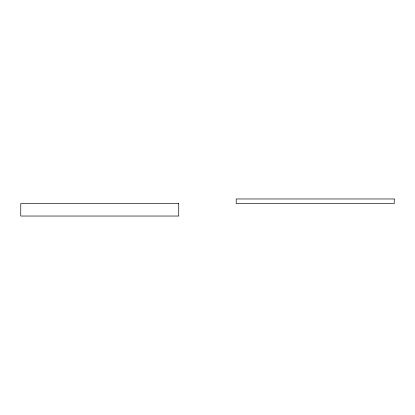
<?xml version="1.0" encoding="UTF-8"?>
<svg xmlns="http://www.w3.org/2000/svg" width="415" height="415" viewBox="0 0 415 415"><rect width="100%" height="100%" fill="white"/><g stroke="black" fill="none" stroke-linecap="round" stroke-linejoin="round"><path stroke-width="0.62" d="M394.25 198.967L236.202 198.967L236.202 203.516L394.25 203.516L394.25 198.967M178.72 203.516L20.75 203.516L20.75 216.033L178.72 216.033L178.72 203.516"/></g></svg>
